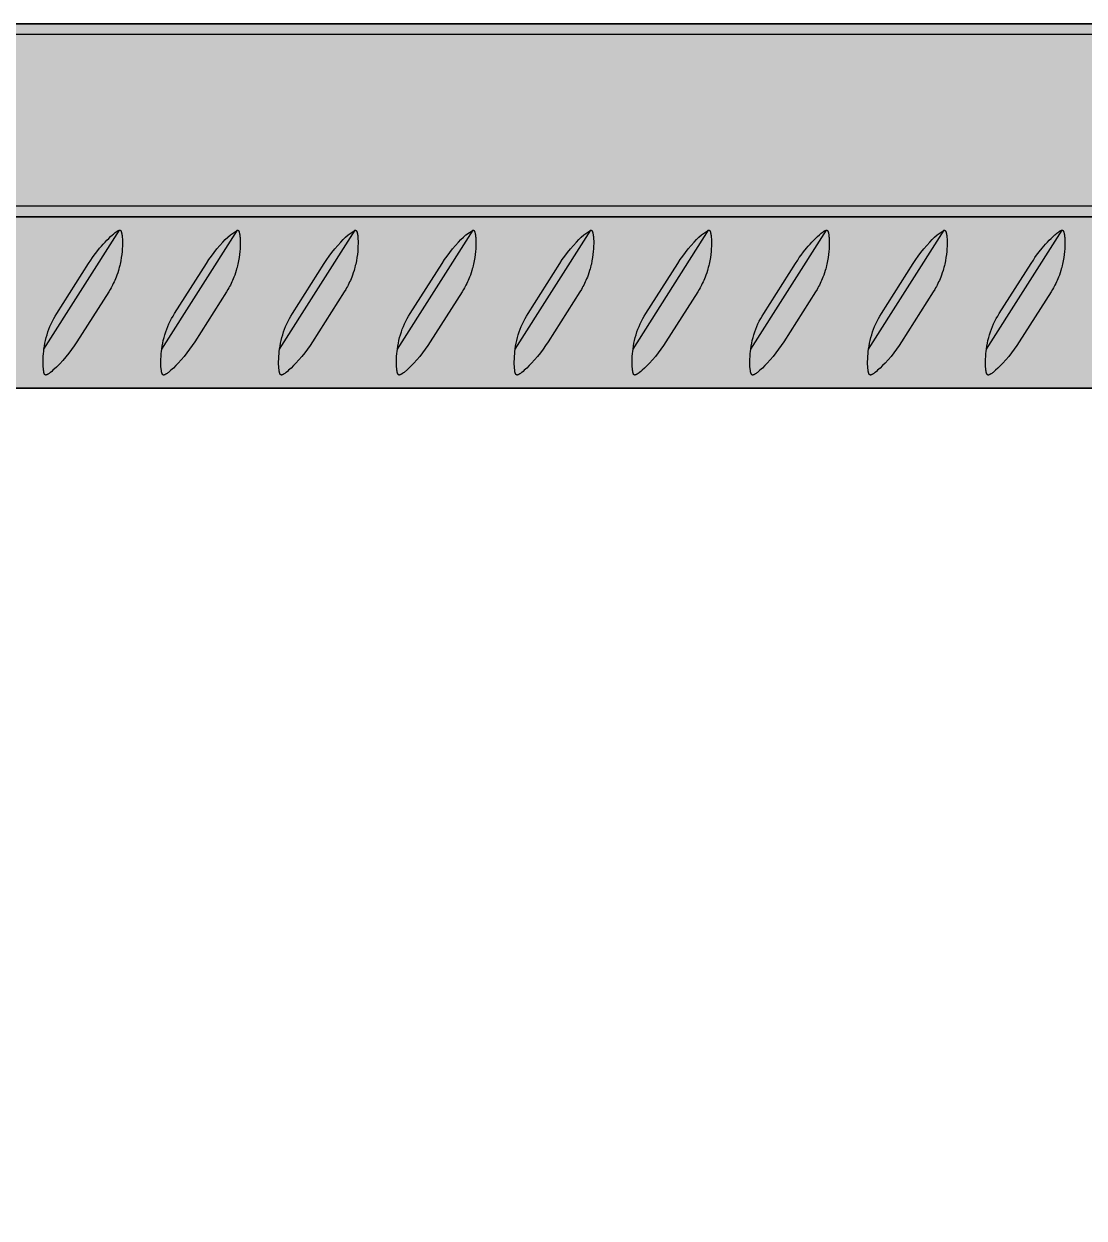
# Model space of a CAD drawing. Header units: millimetres. Extents: x -8 to 1608, y -703 to 404.
# Drawn here: x 1289.2 to 1388.2, y 292.5 to 404 of the extents above; entities that cross this region are included whole.
import ezdxf

# ---------------------------------------------------------------- set-up
doc = ezdxf.new("R2010")
doc.units = ezdxf.units.MM
doc.layers.add('Blocks', color=7, linetype='Continuous')
doc.layers.add('Blocks$Fill', color=7, linetype='Continuous', true_color=0xffffff)
doc.layers.add('Blocks$Inner', color=7, linetype='Continuous', lineweight=25, true_color=0x007f00)
doc.layers.add('Blocks$Outline', color=7, linetype='Continuous', lineweight=35, true_color=0xff3f3f)

# ---------------------------------------------------------------- blocks, each defined once
blk = doc.blocks.new('Rebar Coffee Table Side')
at = {"layer": 'Blocks$Fill'}
h = blk.add_hatch(color=256, dxfattribs=at)
h.paths.add_polyline_path([(94.85, 185.25), (95.1, 184.98), (108.8, 184.98), (550.85, 184.98), (550.85, 4), (550.85, 1.93), (550.85, 1.86), (550.86, 1.8), (550.87, 1.73), (550.88, 1.66), (550.89, 1.59), (550.91, 1.53), (550.92, 1.46), (550.94, 1.39), (550.97, 1.33), (550.99, 1.27), (551.02, 1.2), (551.04, 1.14), (551.07, 1.08), (551.11, 1.02), (551.14, 0.96), (551.18, 0.9), (551.22, 0.85), (551.26, 0.79), (551.3, 0.74), (551.34, 0.69), (551.39, 0.63), (551.44, 0.59), (551.49, 0.54), (551.54, 0.49), (551.59, 0.45), (551.64, 0.41), (551.7, 0.37), (551.75, 0.33), (551.81, 0.29), (551.87, 0.26), (551.93, 0.22), (551.99, 0.19), (552.05, 0.17), (552.12, 0.14), (552.18, 0.12), (552.25, 0.09), (552.31, 0.07), (552.38, 0.06), (552.44, 0.04), (552.51, 0.03), (552.58, 0.02), (552.65, 0.01), (552.71, 0), (552.78, 0), (552.85, 0), (564.92, 0), (564.99, 0), (565.05, 0.01), (565.12, 0.02), (565.19, 0.03), (565.26, 0.04), (565.32, 0.06), (565.39, 0.07), (565.46, 0.09), (565.52, 0.12), (565.58, 0.14), (565.65, 0.17), (565.71, 0.19), (565.77, 0.22), (565.83, 0.26), (565.89, 0.29), (565.95, 0.33), (566, 0.37), (566.06, 0.41), (566.11, 0.45), (566.16, 0.49), (566.22, 0.54), (566.26, 0.59), (566.31, 0.63), (566.36, 0.69), (566.4, 0.74), (566.44, 0.79), (566.48, 0.85), (566.52, 0.9), (566.56, 0.96), (566.59, 1.02), (566.63, 1.08), (566.66, 1.14), (566.68, 1.2), (566.71, 1.27), (566.73, 1.33), (566.76, 1.39), (566.78, 1.46), (566.79, 1.53), (566.81, 1.59), (566.82, 1.66), (566.83, 1.73), (566.84, 1.8), (566.85, 1.86), (566.85, 1.93), (566.85, 2), (566.85, 397), (559.35, 397), (550.85, 397), (550.85, 385.98), (429.14, 385.98), (428.89, 386), (546.85, 386), (547.85, 387), (547.85, 403), (546.85, 404), (98.85, 404), (97.85, 403), (97.85, 387), (98.85, 386), (216.81, 386), (216.57, 385.98), (95.1, 385.98), (94.85, 385.72), (94.85, 397), (91.78, 397), (87.79, 397), (86.36, 397), (78.85, 397), (78.85, 3), (78.85, 1.93), (78.85, 1.86), (78.86, 1.8), (78.87, 1.73), (78.88, 1.66), (78.89, 1.59), (78.91, 1.53), (78.92, 1.46), (78.94, 1.39), (78.97, 1.33), (78.99, 1.27), (79.02, 1.2), (79.04, 1.14), (79.07, 1.08), (79.11, 1.02), (79.14, 0.96), (79.18, 0.9), (79.22, 0.85), (79.26, 0.79), (79.3, 0.74), (79.34, 0.69), (79.39, 0.63), (79.44, 0.59), (79.49, 0.54), (79.54, 0.49), (79.59, 0.45), (79.64, 0.41), (79.7, 0.37), (79.75, 0.33), (79.81, 0.29), (79.87, 0.26), (79.93, 0.22), (79.99, 0.19), (80.05, 0.17), (80.12, 0.14), (80.18, 0.12), (80.25, 0.09), (80.31, 0.07), (80.38, 0.06), (80.44, 0.04), (80.51, 0.03), (80.58, 0.02), (80.65, 0.01), (80.71, 0), (80.78, 0), (80.85, 0), (92.92, 0), (92.99, 0), (93.05, 0.01), (93.12, 0.02), (93.19, 0.03), (93.26, 0.04), (93.32, 0.06), (93.39, 0.07), (93.46, 0.09), (93.52, 0.12), (93.58, 0.14), (93.65, 0.17), (93.71, 0.19), (93.77, 0.22), (93.83, 0.26), (93.89, 0.29), (93.95, 0.33), (94, 0.37), (94.06, 0.41), (94.11, 0.45), (94.16, 0.49), (94.22, 0.54), (94.26, 0.59), (94.31, 0.63), (94.36, 0.69), (94.4, 0.74), (94.44, 0.79), (94.48, 0.85), (94.52, 0.9), (94.56, 0.96), (94.59, 1.02), (94.63, 1.08), (94.66, 1.14), (94.68, 1.2), (94.71, 1.27), (94.73, 1.33), (94.76, 1.39), (94.78, 1.46), (94.79, 1.53), (94.81, 1.59), (94.82, 1.66), (94.83, 1.73), (94.84, 1.8), (94.85, 1.86), (94.85, 1.93), (94.85, 2)], flags=0)
h.paths.add_polyline_path([(322.15, 200.98), (95.1, 200.98), (94.85, 200.72), (94.85, 370.25), (95.1, 369.98), (108.8, 369.98), (550.85, 369.98), (550.85, 200.98), (404.73, 200.98), (323.64, 200.98)], flags=0)
at = {"layer": 'Blocks$Inner'}
blk.add_lwpolyline([(97.85, 403), (98.85, 404), (546.85, 404), (547.85, 403)], close=True, dxfattribs=at)
for points in [[(547.85, 403), (547.85, 387), (546.85, 386), (98.85, 386), (427.89, 386), (98.85, 386), (97.85, 387), (547.85, 387)], [(559.35, 397), (557.91, 397), (553.92, 397), (550.85, 397), (550.85, 385.98), (404.73, 385.98), (338.73, 385.98), (272.73, 385.98)], [(328.63, 373.65), (328.67, 373.92), (328.72, 374.19), (328.77, 374.45), (328.84, 374.72), (328.92, 374.98), (329, 375.24), (329.09, 375.5), (329.19, 375.75), (329.3, 376.01), (329.42, 376.25), (329.55, 376.49), (329.68, 376.73), (329.83, 376.97), (332.8, 381.64), (333.01, 381.95), (333.16, 382.18), (333.32, 382.41), (333.55, 382.71), (333.82, 383.05), (333.99, 383.25), (334.16, 383.44), (334.34, 383.63), (334.5, 383.81), (334.67, 383.98), (334.85, 384.14), (335.03, 384.31), (335.11, 384.38), (335.2, 384.45), (335.29, 384.52), (335.38, 384.59), (335.43, 384.62), (335.45, 384.64), (335.48, 384.65), (335.5, 384.67), (335.52, 384.68), (335.54, 384.69), (335.56, 384.7), (335.58, 384.71), (335.59, 384.71), (335.6, 384.72), (335.61, 384.72), (335.62, 384.72), (335.63, 384.73), (335.63, 384.73), (335.64, 384.73), (335.65, 384.73), (335.66, 384.73), (335.66, 384.74), (335.67, 384.74), (335.67, 384.74), (335.68, 384.74), (335.68, 384.74), (335.69, 384.74), (335.69, 384.74), (335.69, 384.74), (335.7, 384.74), (335.7, 384.74), (335.7, 384.74), (335.71, 384.74), (335.71, 384.74), (335.72, 384.74), (335.72, 384.74), (335.72, 384.74), (335.73, 384.74), (335.73, 384.74), (335.73, 384.73), (335.74, 384.73), (335.74, 384.73), (335.75, 384.73), (335.75, 384.73), (335.75, 384.73), (335.75, 384.73), (335.76, 384.73), (335.76, 384.72), (335.76, 384.72), (335.77, 384.72), (335.77, 384.72), (335.77, 384.72), (335.77, 384.71), (335.78, 384.71), (335.78, 384.71), (335.78, 384.71), (335.79, 384.7), (335.79, 384.7), (335.79, 384.7), (335.79, 384.69), (335.8, 384.69), (335.8, 384.69), (335.8, 384.68), (335.81, 384.68), (335.81, 384.68), (335.81, 384.67), (335.81, 384.67), (335.82, 384.66), (335.82, 384.66), (335.82, 384.66), (335.83, 384.65), (335.83, 384.64), (335.84, 384.63), (335.84, 384.62), (335.84, 384.61), (335.85, 384.59), (335.85, 384.58), (335.86, 384.57), (335.87, 384.54), (335.87, 384.52), (335.88, 384.47), (335.89, 384.43), (335.9, 384.38), (335.91, 384.34), (335.92, 384.24), (335.93, 384.15), (335.94, 384.05), (335.95, 383.94), (335.96, 383.72), (335.96, 383.5), (335.95, 383.26), (335.94, 383.01), (335.92, 382.74), (335.89, 382.46), (335.85, 382.18), (335.8, 381.88), (335.74, 381.58), (335.7, 381.43), (335.66, 381.27), (335.62, 381.12), (335.58, 380.97), (335.51, 380.75), (335.44, 380.54), (335.37, 380.35), (335.3, 380.2), (335.24, 380.05), (335.17, 379.91), (335.1, 379.76), (335.03, 379.62), (334.96, 379.48), (334.89, 379.35), (334.81, 379.21), (334.67, 378.99), (331.7, 374.32), (331.46, 373.96), (331.21, 373.6), (330.95, 373.25), (330.68, 372.91), (330.39, 372.58), (330.1, 372.26), (329.79, 371.95), (329.47, 371.66), (329.36, 371.56), (329.25, 371.47), (329.19, 371.42), (329.12, 371.37), (329.06, 371.33), (329.04, 371.32), (329.01, 371.3), (328.99, 371.29), (328.96, 371.27), (328.94, 371.26), (328.93, 371.26), (328.92, 371.25), (328.91, 371.25), (328.9, 371.24), (328.89, 371.24), (328.88, 371.24), (328.87, 371.23), (328.86, 371.23), (328.85, 371.23), (328.85, 371.23), (328.84, 371.23), (328.83, 371.22), (328.83, 371.22), (328.82, 371.22), (328.82, 371.22), (328.82, 371.22), (328.81, 371.22), (328.81, 371.22), (328.8, 371.22), (328.8, 371.22), (328.8, 371.22), (328.79, 371.22), (328.79, 371.22), (328.79, 371.22), (328.78, 371.22), (328.78, 371.22), (328.77, 371.22), (328.77, 371.22), (328.77, 371.23), (328.77, 371.23), (328.76, 371.23), (328.76, 371.23), (328.76, 371.23), (328.75, 371.23), (328.75, 371.23), (328.75, 371.23), (328.74, 371.23), (328.74, 371.24), (328.74, 371.24), (328.74, 371.24), (328.73, 371.24), (328.73, 371.24), (328.73, 371.25), (328.72, 371.25), (328.72, 371.25), (328.72, 371.25), (328.72, 371.26), (328.71, 371.26), (328.71, 371.26), (328.71, 371.26), (328.7, 371.27), (328.7, 371.27), (328.7, 371.27), (328.7, 371.27), (328.7, 371.28), (328.69, 371.28), (328.69, 371.29), (328.69, 371.29), (328.68, 371.3), (328.68, 371.3), (328.68, 371.31), (328.67, 371.32), (328.67, 371.32), (328.66, 371.33), (328.66, 371.34), (328.66, 371.35), (328.65, 371.36), (328.65, 371.37), (328.64, 371.39), (328.64, 371.4), (328.63, 371.42), (328.63, 371.45), (328.62, 371.47), (328.61, 371.5), (328.6, 371.58), (328.59, 371.66), (328.58, 371.73), (328.57, 371.81), (328.55, 372.02), (328.54, 372.24), (328.54, 372.47), (328.55, 372.7), (328.56, 372.96), (328.58, 373.22), (328.6, 373.43), (328.63, 373.65), (335.69, 384.74)], [(339.63, 373.65), (339.67, 373.92), (339.72, 374.19), (339.77, 374.45), (339.84, 374.72), (339.92, 374.98), (340, 375.24), (340.09, 375.5), (340.19, 375.75), (340.3, 376.01), (340.42, 376.25), (340.55, 376.49), (340.68, 376.73), (340.83, 376.97), (343.8, 381.64), (344.03, 381.99), (344.27, 382.33), (344.52, 382.67), (344.78, 383), (345.06, 383.32), (345.34, 383.63), (345.56, 383.86), (345.79, 384.09), (346.03, 384.31), (346.69, 384.74), (346.7, 384.74), (346.7, 384.74), (346.7, 384.74), (346.71, 384.74), (346.71, 384.74), (346.72, 384.74), (346.72, 384.74), (346.72, 384.74), (346.73, 384.74), (346.73, 384.74), (346.73, 384.73), (346.74, 384.73), (346.74, 384.73), (346.75, 384.73), (346.75, 384.73), (346.75, 384.73), (346.75, 384.73), (346.76, 384.73), (346.76, 384.72), (346.76, 384.72), (346.77, 384.72), (346.77, 384.72), (346.77, 384.72), (346.77, 384.71), (346.78, 384.71), (346.78, 384.71), (346.78, 384.71), (346.79, 384.7), (346.79, 384.7), (346.79, 384.7), (346.79, 384.69), (346.8, 384.69), (346.8, 384.69), (346.8, 384.68), (346.81, 384.68), (346.81, 384.68), (346.81, 384.67), (346.81, 384.67), (346.82, 384.66), (346.82, 384.66), (346.82, 384.66), (346.83, 384.65), (346.83, 384.64), (346.84, 384.63), (346.84, 384.62), (346.84, 384.61), (346.85, 384.59), (346.85, 384.58), (346.86, 384.57), (346.87, 384.54), (346.87, 384.52), (346.88, 384.47), (346.89, 384.43), (346.9, 384.38), (346.91, 384.34), (346.92, 384.24), (346.93, 384.15), (346.94, 384.05), (346.95, 383.94), (346.96, 383.72), (346.96, 383.5), (346.95, 383.26), (346.94, 383.01), (346.92, 382.74), (346.89, 382.46), (346.85, 382.18), (346.8, 381.88), (346.74, 381.58), (346.7, 381.43), (346.66, 381.27), (346.62, 381.12), (346.58, 380.97), (346.51, 380.75), (346.44, 380.54), (346.37, 380.35), (346.3, 380.2), (346.24, 380.05), (346.17, 379.91), (346.1, 379.76), (346.03, 379.62), (345.96, 379.48), (345.89, 379.35), (345.81, 379.21), (345.67, 378.99), (342.7, 374.32), (342.47, 373.97), (342.23, 373.63), (341.98, 373.29), (341.72, 372.96), (341.44, 372.64), (341.16, 372.33), (340.94, 372.1), (340.71, 371.87), (340.47, 371.66), (340.36, 371.56), (340.25, 371.47), (340.19, 371.42), (340.12, 371.37), (340.06, 371.33), (340.04, 371.32), (340.01, 371.3), (339.99, 371.29), (339.96, 371.27), (339.94, 371.26), (339.93, 371.26), (339.92, 371.25), (339.91, 371.25), (339.9, 371.24), (339.89, 371.24), (339.88, 371.24), (339.87, 371.23), (339.86, 371.23), (339.85, 371.23), (339.85, 371.23), (339.84, 371.23), (339.83, 371.22), (339.83, 371.22), (339.82, 371.22), (339.82, 371.22), (339.82, 371.22), (339.81, 371.22), (339.81, 371.22), (339.8, 371.22), (339.8, 371.22), (339.8, 371.22), (339.79, 371.22), (339.79, 371.22), (339.79, 371.22), (339.78, 371.22), (339.78, 371.22), (339.77, 371.22), (339.77, 371.22), (339.77, 371.23), (339.77, 371.23), (339.76, 371.23), (339.76, 371.23), (339.76, 371.23), (339.75, 371.23), (339.75, 371.23), (339.75, 371.23), (339.74, 371.23), (339.74, 371.24), (339.74, 371.24), (339.74, 371.24), (339.73, 371.24), (339.73, 371.24), (339.73, 371.25), (339.72, 371.25), (339.72, 371.25), (339.72, 371.25), (339.72, 371.26), (339.71, 371.26), (339.71, 371.26), (339.71, 371.26), (339.7, 371.27), (339.7, 371.27), (339.7, 371.27), (339.7, 371.27), (339.7, 371.28), (339.69, 371.28), (339.69, 371.29), (339.69, 371.29), (339.68, 371.3), (339.68, 371.3), (339.68, 371.31), (339.67, 371.32), (339.67, 371.32), (339.66, 371.33), (339.66, 371.34), (339.66, 371.35), (339.65, 371.36), (339.65, 371.37), (339.64, 371.39), (339.64, 371.4), (339.63, 371.42), (339.63, 371.45), (339.62, 371.47), (339.61, 371.5), (339.6, 371.58), (339.59, 371.66), (339.58, 371.73), (339.57, 371.81), (339.55, 372.02), (339.54, 372.24), (339.54, 372.47), (339.55, 372.7), (339.56, 372.96), (339.58, 373.22), (339.6, 373.43), (339.63, 373.65), (346.69, 384.74)], [(350.63, 373.65), (350.67, 373.92), (350.72, 374.19), (350.77, 374.45), (350.84, 374.72), (350.92, 374.98), (351, 375.24), (351.09, 375.5), (351.19, 375.75), (351.3, 376.01), (351.42, 376.25), (351.55, 376.49), (351.68, 376.73), (351.83, 376.97), (354.8, 381.64), (355.03, 381.99), (355.27, 382.33), (355.52, 382.67), (355.78, 383), (356.06, 383.32), (356.34, 383.63), (356.56, 383.86), (356.79, 384.09), (357.03, 384.31), (357.69, 384.74), (357.7, 384.74), (357.7, 384.74), (357.7, 384.74), (357.71, 384.74), (357.71, 384.74), (357.72, 384.74), (357.72, 384.74), (357.72, 384.74), (357.73, 384.74), (357.73, 384.74), (357.73, 384.73), (357.74, 384.73), (357.74, 384.73), (357.75, 384.73), (357.75, 384.73), (357.75, 384.73), (357.75, 384.73), (357.76, 384.73), (357.76, 384.72), (357.76, 384.72), (357.77, 384.72), (357.77, 384.72), (357.77, 384.72), (357.77, 384.71), (357.78, 384.71), (357.78, 384.71), (357.78, 384.71), (357.79, 384.7), (357.79, 384.7), (357.79, 384.7), (357.79, 384.69), (357.8, 384.69), (357.8, 384.69), (357.8, 384.68), (357.81, 384.68), (357.81, 384.68), (357.81, 384.67), (357.81, 384.67), (357.82, 384.66), (357.82, 384.66), (357.82, 384.66), (357.83, 384.65), (357.83, 384.64), (357.84, 384.63), (357.84, 384.62), (357.84, 384.61), (357.85, 384.59), (357.85, 384.58), (357.86, 384.57), (357.87, 384.54), (357.87, 384.52), (357.88, 384.47), (357.89, 384.43), (357.9, 384.38), (357.91, 384.34), (357.92, 384.24), (357.93, 384.15), (357.94, 384.05), (357.95, 383.94), (357.96, 383.72), (357.96, 383.5), (357.95, 383.26), (357.94, 383.01), (357.92, 382.74), (357.89, 382.46), (357.85, 382.18), (357.8, 381.88), (357.74, 381.58), (357.7, 381.43), (357.66, 381.27), (357.62, 381.12), (357.58, 380.97), (357.51, 380.75), (357.44, 380.54), (357.37, 380.35), (357.3, 380.2), (357.24, 380.05), (357.17, 379.91), (357.1, 379.76), (357.03, 379.62), (356.96, 379.48), (356.89, 379.35), (356.81, 379.21), (356.67, 378.99), (353.7, 374.32), (353.47, 373.97), (353.23, 373.63), (352.98, 373.29), (352.72, 372.96), (352.44, 372.64), (352.16, 372.33), (351.94, 372.1), (351.71, 371.87), (351.47, 371.66), (351.36, 371.56), (351.25, 371.47), (351.19, 371.42), (351.12, 371.37), (351.06, 371.33), (351.04, 371.32), (351.01, 371.3), (350.99, 371.29), (350.96, 371.27), (350.94, 371.26), (350.93, 371.26), (350.92, 371.25), (350.91, 371.25), (350.9, 371.24), (350.89, 371.24), (350.88, 371.24), (350.87, 371.23), (350.86, 371.23), (350.85, 371.23), (350.85, 371.23), (350.84, 371.23), (350.83, 371.22), (350.83, 371.22), (350.82, 371.22), (350.82, 371.22), (350.82, 371.22), (350.81, 371.22), (350.81, 371.22), (350.8, 371.22), (350.8, 371.22), (350.8, 371.22), (350.79, 371.22), (350.79, 371.22), (350.79, 371.22), (350.78, 371.22), (350.78, 371.22), (350.77, 371.22), (350.77, 371.22), (350.77, 371.23), (350.77, 371.23), (350.76, 371.23), (350.76, 371.23), (350.76, 371.23), (350.75, 371.23), (350.75, 371.23), (350.75, 371.23), (350.74, 371.23), (350.74, 371.24), (350.74, 371.24), (350.74, 371.24), (350.73, 371.24), (350.73, 371.24), (350.73, 371.25), (350.72, 371.25), (350.72, 371.25), (350.72, 371.25), (350.72, 371.26), (350.71, 371.26), (350.71, 371.26), (350.71, 371.26), (350.7, 371.27), (350.7, 371.27), (350.7, 371.27), (350.7, 371.27), (350.7, 371.28), (350.69, 371.28), (350.69, 371.29), (350.69, 371.29), (350.68, 371.3), (350.68, 371.3), (350.68, 371.31), (350.67, 371.32), (350.67, 371.32), (350.66, 371.33), (350.66, 371.34), (350.66, 371.35), (350.65, 371.36), (350.65, 371.37), (350.64, 371.39), (350.64, 371.4), (350.63, 371.42), (350.63, 371.45), (350.62, 371.47), (350.61, 371.5), (350.6, 371.58), (350.59, 371.66), (350.58, 371.73), (350.57, 371.81), (350.55, 372.02), (350.54, 372.24), (350.54, 372.47), (350.55, 372.7), (350.56, 372.96), (350.58, 373.22), (350.6, 373.43), (350.63, 373.65), (357.69, 384.74)], [(361.63, 373.65), (361.67, 373.92), (361.72, 374.19), (361.77, 374.45), (361.84, 374.72), (361.92, 374.98), (362, 375.24), (362.09, 375.5), (362.19, 375.75), (362.3, 376.01), (362.42, 376.25), (362.55, 376.49), (362.68, 376.73), (362.83, 376.97), (365.8, 381.64), (366.03, 381.99), (366.27, 382.33), (366.52, 382.67), (366.78, 383), (367.06, 383.32), (367.34, 383.63), (367.56, 383.86), (367.79, 384.09), (368.03, 384.31), (368.69, 384.74), (368.7, 384.74), (368.7, 384.74), (368.7, 384.74), (368.71, 384.74), (368.71, 384.74), (368.72, 384.74), (368.72, 384.74), (368.72, 384.74), (368.73, 384.74), (368.73, 384.74), (368.73, 384.73), (368.74, 384.73), (368.74, 384.73), (368.75, 384.73), (368.75, 384.73), (368.75, 384.73), (368.75, 384.73), (368.76, 384.73), (368.76, 384.72), (368.76, 384.72), (368.77, 384.72), (368.77, 384.72), (368.77, 384.72), (368.77, 384.71), (368.78, 384.71), (368.78, 384.71), (368.78, 384.71), (368.79, 384.7), (368.79, 384.7), (368.79, 384.7), (368.79, 384.69), (368.8, 384.69), (368.8, 384.69), (368.8, 384.68), (368.81, 384.68), (368.81, 384.68), (368.81, 384.67), (368.81, 384.67), (368.82, 384.66), (368.82, 384.66), (368.82, 384.66), (368.83, 384.65), (368.83, 384.64), (368.84, 384.63), (368.84, 384.62), (368.84, 384.61), (368.85, 384.59), (368.85, 384.58), (368.86, 384.57), (368.87, 384.54), (368.87, 384.52), (368.88, 384.47), (368.89, 384.43), (368.9, 384.38), (368.91, 384.34), (368.92, 384.24), (368.93, 384.15), (368.94, 384.05), (368.95, 383.94), (368.96, 383.72), (368.96, 383.5), (368.95, 383.26), (368.94, 383.01), (368.92, 382.74), (368.89, 382.46), (368.85, 382.18), (368.8, 381.88), (368.74, 381.58), (368.7, 381.43), (368.66, 381.27), (368.62, 381.12), (368.58, 380.97), (368.51, 380.75), (368.44, 380.54), (368.37, 380.35), (368.3, 380.2), (368.24, 380.05), (368.17, 379.91), (368.1, 379.76), (368.03, 379.62), (367.96, 379.48), (367.89, 379.35), (367.81, 379.21), (367.67, 378.99), (364.7, 374.32), (364.47, 373.97), (364.23, 373.63), (363.98, 373.29), (363.72, 372.96), (363.45, 372.65), (363.16, 372.34), (362.87, 372.04), (362.57, 371.75), (362.25, 371.47), (362.19, 371.42), (362.12, 371.37), (362.06, 371.33), (362.04, 371.32), (362.01, 371.3), (361.99, 371.29), (361.96, 371.27), (361.94, 371.26), (361.93, 371.26), (361.92, 371.25), (361.91, 371.25), (361.9, 371.24), (361.89, 371.24), (361.88, 371.24), (361.87, 371.23), (361.86, 371.23), (361.85, 371.23), (361.85, 371.23), (361.84, 371.23), (361.83, 371.22), (361.83, 371.22), (361.82, 371.22), (361.82, 371.22), (361.82, 371.22), (361.81, 371.22), (361.81, 371.22), (361.8, 371.22), (361.8, 371.22), (361.8, 371.22), (361.79, 371.22), (361.79, 371.22), (361.79, 371.22), (361.78, 371.22), (361.78, 371.22), (361.77, 371.22), (361.77, 371.22), (361.77, 371.23), (361.77, 371.23), (361.76, 371.23), (361.76, 371.23), (361.76, 371.23), (361.75, 371.23), (361.75, 371.23), (361.75, 371.23), (361.74, 371.23), (361.74, 371.24), (361.74, 371.24), (361.74, 371.24), (361.73, 371.24), (361.73, 371.24), (361.73, 371.25), (361.72, 371.25), (361.72, 371.25), (361.72, 371.25), (361.72, 371.26), (361.71, 371.26), (361.71, 371.26), (361.71, 371.26), (361.7, 371.27), (361.7, 371.27), (361.7, 371.27), (361.7, 371.27), (361.7, 371.28), (361.69, 371.28), (361.69, 371.29), (361.69, 371.29), (361.68, 371.3), (361.68, 371.3), (361.68, 371.31), (361.67, 371.32), (361.67, 371.32), (361.66, 371.33), (361.66, 371.34), (361.66, 371.35), (361.65, 371.36), (361.65, 371.37), (361.64, 371.39), (361.64, 371.4), (361.63, 371.42), (361.63, 371.45), (361.62, 371.47), (361.61, 371.5), (361.6, 371.58), (361.59, 371.66), (361.58, 371.73), (361.57, 371.81), (361.55, 372.02), (361.54, 372.24), (361.54, 372.47), (361.55, 372.7), (361.56, 372.96), (361.58, 373.22), (361.6, 373.43), (361.63, 373.65), (368.69, 384.74)], [(372.63, 373.65), (372.67, 373.92), (372.72, 374.19), (372.77, 374.45), (372.84, 374.72), (372.92, 374.98), (373, 375.24), (373.09, 375.5), (373.19, 375.75), (373.3, 376.01), (373.42, 376.25), (373.55, 376.49), (373.68, 376.73), (373.83, 376.97), (376.8, 381.64), (377.03, 381.99), (377.27, 382.33), (377.52, 382.67), (377.78, 383), (378.06, 383.32), (378.34, 383.63), (378.56, 383.86), (378.79, 384.09), (379.03, 384.31), (379.69, 384.74), (379.7, 384.74), (379.7, 384.74), (379.7, 384.74), (379.71, 384.74), (379.71, 384.74), (379.72, 384.74), (379.72, 384.74), (379.72, 384.74), (379.73, 384.74), (379.73, 384.74), (379.73, 384.73), (379.74, 384.73), (379.74, 384.73), (379.75, 384.73), (379.75, 384.73), (379.75, 384.73), (379.75, 384.73), (379.76, 384.73), (379.76, 384.72), (379.76, 384.72), (379.77, 384.72), (379.77, 384.72), (379.77, 384.72), (379.77, 384.71), (379.78, 384.71), (379.78, 384.71), (379.78, 384.71), (379.79, 384.7), (379.79, 384.7), (379.79, 384.7), (379.79, 384.69), (379.8, 384.69), (379.8, 384.69), (379.8, 384.68), (379.81, 384.68), (379.81, 384.68), (379.81, 384.67), (379.81, 384.67), (379.82, 384.66), (379.82, 384.66), (379.82, 384.66), (379.83, 384.65), (379.83, 384.64), (379.84, 384.63), (379.84, 384.62), (379.84, 384.61), (379.85, 384.59), (379.85, 384.58), (379.86, 384.57), (379.87, 384.54), (379.87, 384.52), (379.88, 384.47), (379.89, 384.43), (379.9, 384.38), (379.91, 384.34), (379.92, 384.24), (379.93, 384.15), (379.94, 384.05), (379.95, 383.94), (379.96, 383.72), (379.96, 383.5), (379.95, 383.26), (379.94, 383.01), (379.92, 382.74), (379.89, 382.46), (379.85, 382.18), (379.8, 381.88), (379.74, 381.58), (379.7, 381.43), (379.66, 381.27), (379.62, 381.12), (379.58, 380.97), (379.51, 380.75), (379.44, 380.54), (379.37, 380.35), (379.3, 380.2), (379.24, 380.05), (379.17, 379.91), (379.1, 379.76), (379.03, 379.62), (378.96, 379.48), (378.89, 379.35), (378.81, 379.21), (378.67, 378.99), (375.7, 374.32), (375.47, 373.97), (375.23, 373.63), (374.98, 373.29), (374.72, 372.96), (374.44, 372.64), (374.16, 372.33), (373.94, 372.1), (373.71, 371.87), (373.47, 371.66), (373.36, 371.56), (373.25, 371.47), (373.19, 371.42), (373.12, 371.37), (373.06, 371.33), (373.04, 371.32), (373.01, 371.3), (372.99, 371.29), (372.96, 371.27), (372.94, 371.26), (372.93, 371.26), (372.92, 371.25), (372.91, 371.25), (372.9, 371.24), (372.89, 371.24), (372.88, 371.24), (372.87, 371.23), (372.86, 371.23), (372.85, 371.23), (372.85, 371.23), (372.84, 371.23), (372.83, 371.22), (372.83, 371.22), (372.82, 371.22), (372.82, 371.22), (372.82, 371.22), (372.81, 371.22), (372.81, 371.22), (372.8, 371.22), (372.8, 371.22), (372.8, 371.22), (372.79, 371.22), (372.79, 371.22), (372.79, 371.22), (372.78, 371.22), (372.78, 371.22), (372.77, 371.22), (372.77, 371.22), (372.77, 371.23), (372.77, 371.23), (372.76, 371.23), (372.76, 371.23), (372.76, 371.23), (372.75, 371.23), (372.75, 371.23), (372.75, 371.23), (372.74, 371.23), (372.74, 371.24), (372.74, 371.24), (372.74, 371.24), (372.73, 371.24), (372.73, 371.24), (372.73, 371.25), (372.72, 371.25), (372.72, 371.25), (372.72, 371.25), (372.72, 371.26), (372.71, 371.26), (372.71, 371.26), (372.71, 371.26), (372.7, 371.27), (372.7, 371.27), (372.7, 371.27), (372.7, 371.27), (372.7, 371.28), (372.69, 371.28), (372.69, 371.29), (372.69, 371.29), (372.68, 371.3), (372.68, 371.3), (372.68, 371.31), (372.67, 371.32), (372.67, 371.32), (372.66, 371.33), (372.66, 371.34), (372.66, 371.35), (372.65, 371.36), (372.65, 371.37), (372.64, 371.39), (372.64, 371.4), (372.63, 371.42), (372.63, 371.45), (372.62, 371.47), (372.61, 371.5), (372.6, 371.58), (372.59, 371.66), (372.58, 371.73), (372.57, 371.81), (372.55, 372.02), (372.54, 372.24), (372.54, 372.47), (372.55, 372.7), (372.56, 372.96), (372.58, 373.22), (372.6, 373.43), (372.63, 373.65), (379.69, 384.74)], [(383.63, 373.65), (383.67, 373.92), (383.72, 374.19), (383.77, 374.45), (383.84, 374.72), (383.92, 374.98), (384, 375.24), (384.09, 375.5), (384.19, 375.75), (384.3, 376.01), (384.42, 376.25), (384.55, 376.49), (384.68, 376.73), (384.83, 376.97), (387.8, 381.64), (388.03, 381.99), (388.27, 382.33), (388.52, 382.67), (388.78, 383), (389.06, 383.32), (389.34, 383.63), (389.56, 383.86), (389.79, 384.09), (390.03, 384.31), (390.69, 384.74), (390.7, 384.74), (390.7, 384.74), (390.7, 384.74), (390.71, 384.74), (390.71, 384.74), (390.72, 384.74), (390.72, 384.74), (390.72, 384.74), (390.73, 384.74), (390.73, 384.74), (390.73, 384.73), (390.74, 384.73), (390.74, 384.73), (390.75, 384.73), (390.75, 384.73), (390.75, 384.73), (390.75, 384.73), (390.76, 384.73), (390.76, 384.72), (390.76, 384.72), (390.77, 384.72), (390.77, 384.72), (390.77, 384.72), (390.77, 384.71), (390.78, 384.71), (390.78, 384.71), (390.78, 384.71), (390.79, 384.7), (390.79, 384.7), (390.79, 384.7), (390.79, 384.69), (390.8, 384.69), (390.8, 384.69), (390.8, 384.68), (390.81, 384.68), (390.81, 384.68), (390.81, 384.67), (390.81, 384.67), (390.82, 384.66), (390.82, 384.66), (390.82, 384.66), (390.83, 384.65), (390.83, 384.64), (390.84, 384.63), (390.84, 384.62), (390.84, 384.61), (390.85, 384.59), (390.85, 384.58), (390.86, 384.57), (390.87, 384.54), (390.87, 384.52), (390.88, 384.47), (390.89, 384.43), (390.9, 384.38), (390.91, 384.34), (390.92, 384.24), (390.93, 384.15), (390.94, 384.05), (390.95, 383.94), (390.96, 383.72), (390.96, 383.5), (390.95, 383.26), (390.94, 383.01), (390.92, 382.74), (390.89, 382.46), (390.85, 382.18), (390.8, 381.88), (390.74, 381.58), (390.7, 381.43), (390.66, 381.27), (390.62, 381.12), (390.58, 380.97), (390.51, 380.75), (390.44, 380.54), (390.37, 380.35), (390.3, 380.2), (390.24, 380.05), (390.17, 379.91), (390.1, 379.76), (390.03, 379.62), (389.96, 379.48), (389.89, 379.35), (389.81, 379.21), (389.67, 378.99), (386.7, 374.32), (386.47, 373.97), (386.23, 373.63), (385.98, 373.29), (385.72, 372.96), (385.44, 372.64), (385.16, 372.33), (384.94, 372.1), (384.71, 371.87), (384.47, 371.66), (384.36, 371.56), (384.25, 371.47), (384.19, 371.42), (384.12, 371.37), (384.06, 371.33), (384.04, 371.32), (384.01, 371.3), (383.99, 371.29), (383.96, 371.27), (383.94, 371.26), (383.93, 371.26), (383.92, 371.25), (383.91, 371.25), (383.9, 371.24), (383.89, 371.24), (383.88, 371.24), (383.87, 371.23), (383.86, 371.23), (383.85, 371.23), (383.85, 371.23), (383.84, 371.23), (383.83, 371.22), (383.83, 371.22), (383.82, 371.22), (383.82, 371.22), (383.82, 371.22), (383.81, 371.22), (383.81, 371.22), (383.8, 371.22), (383.8, 371.22), (383.8, 371.22), (383.79, 371.22), (383.79, 371.22), (383.79, 371.22), (383.78, 371.22), (383.78, 371.22), (383.77, 371.22), (383.77, 371.22), (383.77, 371.23), (383.77, 371.23), (383.76, 371.23), (383.76, 371.23), (383.76, 371.23), (383.75, 371.23), (383.75, 371.23), (383.75, 371.23), (383.74, 371.23), (383.74, 371.24), (383.74, 371.24), (383.74, 371.24), (383.73, 371.24), (383.73, 371.24), (383.73, 371.25), (383.72, 371.25), (383.72, 371.25), (383.72, 371.25), (383.72, 371.26), (383.71, 371.26), (383.71, 371.26), (383.71, 371.26), (383.7, 371.27), (383.7, 371.27), (383.7, 371.27), (383.7, 371.27), (383.7, 371.28), (383.69, 371.28), (383.69, 371.29), (383.69, 371.29), (383.68, 371.3), (383.68, 371.3), (383.68, 371.31), (383.67, 371.32), (383.67, 371.32), (383.66, 371.33), (383.66, 371.34), (383.66, 371.35), (383.65, 371.36), (383.65, 371.37), (383.64, 371.39), (383.64, 371.4), (383.63, 371.42), (383.63, 371.45), (383.62, 371.47), (383.61, 371.5), (383.6, 371.58), (383.59, 371.66), (383.58, 371.73), (383.57, 371.81), (383.55, 372.02), (383.54, 372.24), (383.54, 372.47), (383.55, 372.7), (383.56, 372.96), (383.58, 373.22), (383.6, 373.43), (383.63, 373.65), (390.69, 384.74)], [(394.63, 373.65), (394.67, 373.92), (394.72, 374.19), (394.77, 374.45), (394.84, 374.72), (394.92, 374.98), (395, 375.24), (395.09, 375.5), (395.19, 375.75), (395.3, 376.01), (395.42, 376.25), (395.55, 376.49), (395.68, 376.73), (395.83, 376.97), (398.8, 381.64), (399.01, 381.95), (399.16, 382.18), (399.32, 382.41), (399.55, 382.71), (399.82, 383.05), (399.99, 383.25), (400.16, 383.44), (400.34, 383.63), (400.5, 383.81), (400.67, 383.98), (400.85, 384.14), (401.03, 384.31), (401.11, 384.38), (401.2, 384.45), (401.29, 384.52), (401.38, 384.59), (401.43, 384.62), (401.45, 384.64), (401.48, 384.65), (401.5, 384.67), (401.52, 384.68), (401.54, 384.69), (401.56, 384.7), (401.58, 384.71), (401.59, 384.71), (401.6, 384.72), (401.61, 384.72), (401.62, 384.72), (401.63, 384.73), (401.63, 384.73), (401.64, 384.73), (401.65, 384.73), (401.66, 384.73), (401.66, 384.74), (401.67, 384.74), (401.67, 384.74), (401.68, 384.74), (401.68, 384.74), (401.69, 384.74), (401.69, 384.74), (401.69, 384.74), (401.7, 384.74), (401.7, 384.74), (401.7, 384.74), (401.71, 384.74), (401.71, 384.74), (401.72, 384.74), (401.72, 384.74), (401.72, 384.74), (401.73, 384.74), (401.73, 384.74), (401.73, 384.73), (401.74, 384.73), (401.74, 384.73), (401.75, 384.73), (401.75, 384.73), (401.75, 384.73), (401.75, 384.73), (401.76, 384.73), (401.76, 384.72), (401.76, 384.72), (401.77, 384.72), (401.77, 384.72), (401.77, 384.72), (401.77, 384.71), (401.78, 384.71), (401.78, 384.71), (401.78, 384.71), (401.79, 384.7), (401.79, 384.7), (401.79, 384.7), (401.79, 384.69), (401.8, 384.69), (401.8, 384.69), (401.8, 384.68), (401.81, 384.68), (401.81, 384.68), (401.81, 384.67), (401.81, 384.67), (401.82, 384.66), (401.82, 384.66), (401.82, 384.66), (401.83, 384.65), (401.83, 384.64), (401.84, 384.63), (401.84, 384.62), (401.84, 384.61), (401.85, 384.59), (401.85, 384.58), (401.86, 384.57), (401.87, 384.54), (401.87, 384.52), (401.88, 384.47), (401.89, 384.43), (401.9, 384.38), (401.91, 384.34), (401.92, 384.24), (401.93, 384.15), (401.94, 384.05), (401.95, 383.94), (401.96, 383.72), (401.96, 383.5), (401.95, 383.26), (401.94, 383.01), (401.92, 382.74), (401.89, 382.46), (401.85, 382.18), (401.8, 381.88), (401.74, 381.58), (401.7, 381.43), (401.66, 381.27), (401.62, 381.12), (401.58, 380.97), (401.51, 380.75), (401.44, 380.54), (401.37, 380.35), (401.3, 380.2), (401.24, 380.05), (401.17, 379.91), (401.1, 379.76), (401.03, 379.62), (400.96, 379.48), (400.89, 379.35), (400.81, 379.21), (400.67, 378.99), (397.7, 374.32), (397.47, 373.97), (397.23, 373.63), (396.98, 373.29), (396.72, 372.96), (396.44, 372.64), (396.16, 372.33), (395.94, 372.1), (395.71, 371.87), (395.47, 371.66), (395.36, 371.56), (395.25, 371.47), (395.19, 371.42), (395.12, 371.37), (395.06, 371.33), (395.04, 371.32), (395.01, 371.3), (394.99, 371.29), (394.96, 371.27), (394.94, 371.26), (394.93, 371.26), (394.92, 371.25), (394.91, 371.25), (394.9, 371.24), (394.89, 371.24), (394.88, 371.24), (394.87, 371.23), (394.86, 371.23), (394.85, 371.23), (394.85, 371.23), (394.84, 371.23), (394.83, 371.22), (394.83, 371.22), (394.82, 371.22), (394.82, 371.22), (394.82, 371.22), (394.81, 371.22), (394.81, 371.22), (394.8, 371.22), (394.8, 371.22), (394.8, 371.22), (394.79, 371.22), (394.79, 371.22), (394.79, 371.22), (394.78, 371.22), (394.78, 371.22), (394.77, 371.22), (394.77, 371.22), (394.77, 371.23), (394.77, 371.23), (394.76, 371.23), (394.76, 371.23), (394.76, 371.23), (394.75, 371.23), (394.75, 371.23), (394.75, 371.23), (394.74, 371.23), (394.74, 371.24), (394.74, 371.24), (394.74, 371.24), (394.73, 371.24), (394.73, 371.24), (394.73, 371.25), (394.72, 371.25), (394.72, 371.25), (394.72, 371.25), (394.72, 371.26), (394.71, 371.26), (394.71, 371.26), (394.71, 371.26), (394.7, 371.27), (394.7, 371.27), (394.7, 371.27), (394.7, 371.27), (394.7, 371.28), (394.69, 371.28), (394.69, 371.29), (394.69, 371.29), (394.68, 371.3), (394.68, 371.3), (394.68, 371.31), (394.67, 371.32), (394.67, 371.32), (394.66, 371.33), (394.66, 371.34), (394.66, 371.35), (394.65, 371.36), (394.65, 371.37), (394.64, 371.39), (394.64, 371.4), (394.63, 371.42), (394.63, 371.45), (394.62, 371.47), (394.61, 371.5), (394.6, 371.58), (394.59, 371.66), (394.58, 371.73), (394.57, 371.81), (394.55, 372.02), (394.54, 372.24), (394.54, 372.47), (394.55, 372.7), (394.56, 372.96), (394.58, 373.22), (394.6, 373.43), (394.63, 373.65), (401.69, 384.74)], [(405.63, 373.65), (405.67, 373.92), (405.72, 374.19), (405.77, 374.45), (405.84, 374.72), (405.92, 374.98), (406, 375.24), (406.09, 375.5), (406.19, 375.75), (406.3, 376.01), (406.42, 376.25), (406.55, 376.49), (406.68, 376.73), (406.83, 376.97), (409.8, 381.64), (410.03, 381.99), (410.27, 382.33), (410.52, 382.67), (410.78, 383), (411.06, 383.32), (411.34, 383.63), (411.56, 383.86), (411.79, 384.09), (412.03, 384.31), (412.69, 384.74), (412.7, 384.74), (412.7, 384.74), (412.7, 384.74), (412.71, 384.74), (412.71, 384.74), (412.72, 384.74), (412.72, 384.74), (412.72, 384.74), (412.73, 384.74), (412.73, 384.74), (412.73, 384.73), (412.74, 384.73), (412.74, 384.73), (412.75, 384.73), (412.75, 384.73), (412.75, 384.73), (412.75, 384.73), (412.76, 384.73), (412.76, 384.72), (412.76, 384.72), (412.77, 384.72), (412.77, 384.72), (412.77, 384.72), (412.77, 384.71), (412.78, 384.71), (412.78, 384.71), (412.78, 384.71), (412.79, 384.7), (412.79, 384.7), (412.79, 384.7), (412.79, 384.69), (412.8, 384.69), (412.8, 384.69), (412.8, 384.68), (412.81, 384.68), (412.81, 384.68), (412.81, 384.67), (412.81, 384.67), (412.82, 384.66), (412.82, 384.66), (412.82, 384.66), (412.83, 384.65), (412.83, 384.64), (412.84, 384.63), (412.84, 384.62), (412.84, 384.61), (412.85, 384.59), (412.85, 384.58), (412.86, 384.57), (412.87, 384.54), (412.87, 384.52), (412.88, 384.47), (412.89, 384.43), (412.9, 384.38), (412.91, 384.34), (412.92, 384.24), (412.93, 384.15), (412.94, 384.05), (412.95, 383.94), (412.96, 383.72), (412.96, 383.5), (412.95, 383.26), (412.94, 383.01), (412.92, 382.74), (412.89, 382.46), (412.85, 382.18), (412.8, 381.88), (412.74, 381.58), (412.7, 381.43), (412.66, 381.27), (412.62, 381.12), (412.58, 380.97), (412.51, 380.75), (412.44, 380.54), (412.37, 380.35), (412.3, 380.2), (412.24, 380.05), (412.17, 379.91), (412.1, 379.76), (412.03, 379.62), (411.96, 379.48), (411.89, 379.35), (411.81, 379.21), (411.67, 378.99), (408.7, 374.32), (408.47, 373.97), (408.23, 373.63), (407.98, 373.29), (407.72, 372.96), (407.44, 372.64), (407.16, 372.33), (406.94, 372.1), (406.71, 371.87), (406.47, 371.66), (406.36, 371.56), (406.25, 371.47), (406.19, 371.42), (406.12, 371.37), (406.06, 371.33), (406.04, 371.32), (406.01, 371.3), (405.99, 371.29), (405.96, 371.27), (405.94, 371.26), (405.93, 371.26), (405.92, 371.25), (405.91, 371.25), (405.9, 371.24), (405.89, 371.24), (405.88, 371.24), (405.87, 371.23), (405.86, 371.23), (405.85, 371.23), (405.85, 371.23), (405.84, 371.23), (405.83, 371.22), (405.83, 371.22), (405.82, 371.22), (405.82, 371.22), (405.82, 371.22), (405.81, 371.22), (405.81, 371.22), (405.8, 371.22), (405.8, 371.22), (405.8, 371.22), (405.79, 371.22), (405.79, 371.22), (405.79, 371.22), (405.78, 371.22), (405.78, 371.22), (405.77, 371.22), (405.77, 371.22), (405.77, 371.23), (405.77, 371.23), (405.76, 371.23), (405.76, 371.23), (405.76, 371.23), (405.75, 371.23), (405.75, 371.23), (405.75, 371.23), (405.74, 371.23), (405.74, 371.24), (405.74, 371.24), (405.74, 371.24), (405.73, 371.24), (405.73, 371.24), (405.73, 371.25), (405.72, 371.25), (405.72, 371.25), (405.72, 371.25), (405.72, 371.26), (405.71, 371.26), (405.71, 371.26), (405.71, 371.26), (405.7, 371.27), (405.7, 371.27), (405.7, 371.27), (405.7, 371.27), (405.7, 371.28), (405.69, 371.28), (405.69, 371.29), (405.69, 371.29), (405.68, 371.3), (405.68, 371.3), (405.68, 371.31), (405.67, 371.32), (405.67, 371.32), (405.66, 371.33), (405.66, 371.34), (405.66, 371.35), (405.65, 371.36), (405.65, 371.37), (405.64, 371.39), (405.64, 371.4), (405.63, 371.42), (405.63, 371.45), (405.62, 371.47), (405.61, 371.5), (405.6, 371.58), (405.59, 371.66), (405.58, 371.73), (405.57, 371.81), (405.55, 372.02), (405.54, 372.24), (405.54, 372.47), (405.55, 372.7), (405.56, 372.96), (405.58, 373.22), (405.6, 373.43), (405.63, 373.65), (412.69, 384.74)], [(416.63, 373.65), (416.67, 373.92), (416.72, 374.19), (416.77, 374.45), (416.84, 374.72), (416.92, 374.98), (417, 375.24), (417.09, 375.5), (417.19, 375.75), (417.3, 376.01), (417.42, 376.25), (417.55, 376.49), (417.68, 376.73), (417.83, 376.97), (420.8, 381.64), (421.01, 381.95), (421.16, 382.18), (421.32, 382.41), (421.55, 382.71), (421.82, 383.05), (421.99, 383.25), (422.16, 383.44), (422.34, 383.63), (422.5, 383.81), (422.67, 383.98), (422.85, 384.14), (423.03, 384.31), (423.11, 384.38), (423.2, 384.45), (423.29, 384.52), (423.38, 384.59), (423.43, 384.62), (423.45, 384.64), (423.48, 384.65), (423.5, 384.67), (423.52, 384.68), (423.54, 384.69), (423.56, 384.7), (423.58, 384.71), (423.59, 384.71), (423.6, 384.72), (423.61, 384.72), (423.62, 384.72), (423.63, 384.73), (423.63, 384.73), (423.64, 384.73), (423.65, 384.73), (423.66, 384.73), (423.66, 384.74), (423.67, 384.74), (423.67, 384.74), (423.68, 384.74), (423.68, 384.74), (423.69, 384.74), (423.69, 384.74), (423.69, 384.74), (423.7, 384.74), (423.7, 384.74), (423.7, 384.74), (423.71, 384.74), (423.71, 384.74), (423.72, 384.74), (423.72, 384.74), (423.72, 384.74), (423.73, 384.74), (423.73, 384.74), (423.73, 384.73), (423.74, 384.73), (423.74, 384.73), (423.75, 384.73), (423.75, 384.73), (423.75, 384.73), (423.75, 384.73), (423.76, 384.73), (423.76, 384.72), (423.76, 384.72), (423.77, 384.72), (423.77, 384.72), (423.77, 384.72), (423.77, 384.71), (423.78, 384.71), (423.78, 384.71), (423.78, 384.71), (423.79, 384.7), (423.79, 384.7), (423.79, 384.7), (423.79, 384.69), (423.8, 384.69), (423.8, 384.69), (423.8, 384.68), (423.81, 384.68), (423.81, 384.68), (423.81, 384.67), (423.81, 384.67), (423.82, 384.66), (423.82, 384.66), (423.82, 384.66), (423.83, 384.65), (423.83, 384.64), (423.84, 384.63), (423.84, 384.62), (423.84, 384.61), (423.85, 384.59), (423.85, 384.58), (423.86, 384.57), (423.87, 384.54), (423.87, 384.52), (423.88, 384.47), (423.89, 384.43), (423.9, 384.38), (423.91, 384.34), (423.92, 384.24), (423.93, 384.15), (423.94, 384.05), (423.95, 383.94), (423.96, 383.72), (423.96, 383.5), (423.95, 383.26), (423.94, 383.01), (423.92, 382.74), (423.89, 382.46), (423.85, 382.18), (423.8, 381.88), (423.74, 381.58), (423.7, 381.43), (423.66, 381.27), (423.62, 381.12), (423.58, 380.97), (423.51, 380.75), (423.44, 380.54), (423.37, 380.35), (423.3, 380.2), (423.24, 380.05), (423.17, 379.91), (423.1, 379.76), (423.03, 379.62), (422.96, 379.48), (422.89, 379.35), (422.81, 379.21), (422.67, 378.99), (419.7, 374.32), (419.47, 373.97), (419.23, 373.63), (418.98, 373.29), (418.72, 372.96), (418.44, 372.64), (418.16, 372.33), (417.94, 372.1), (417.71, 371.87), (417.47, 371.66), (417.36, 371.56), (417.25, 371.47), (417.19, 371.42), (417.12, 371.37), (417.06, 371.33), (417.04, 371.32), (417.01, 371.3), (416.99, 371.29), (416.96, 371.27), (416.94, 371.26), (416.93, 371.26), (416.92, 371.25), (416.91, 371.25), (416.9, 371.24), (416.89, 371.24), (416.88, 371.24), (416.87, 371.23), (416.86, 371.23), (416.85, 371.23), (416.85, 371.23), (416.84, 371.23), (416.83, 371.22), (416.83, 371.22), (416.82, 371.22), (416.82, 371.22), (416.82, 371.22), (416.81, 371.22), (416.81, 371.22), (416.8, 371.22), (416.8, 371.22), (416.8, 371.22), (416.79, 371.22), (416.79, 371.22), (416.79, 371.22), (416.78, 371.22), (416.78, 371.22), (416.77, 371.22), (416.77, 371.22), (416.77, 371.23), (416.77, 371.23), (416.76, 371.23), (416.76, 371.23), (416.76, 371.23), (416.75, 371.23), (416.75, 371.23), (416.75, 371.23), (416.74, 371.23), (416.74, 371.24), (416.74, 371.24), (416.74, 371.24), (416.73, 371.24), (416.73, 371.24), (416.73, 371.25), (416.72, 371.25), (416.72, 371.25), (416.72, 371.25), (416.72, 371.26), (416.71, 371.26), (416.71, 371.26), (416.71, 371.26), (416.7, 371.27), (416.7, 371.27), (416.7, 371.27), (416.7, 371.27), (416.7, 371.28), (416.69, 371.28), (416.69, 371.29), (416.69, 371.29), (416.68, 371.3), (416.68, 371.3), (416.68, 371.31), (416.67, 371.32), (416.67, 371.32), (416.66, 371.33), (416.66, 371.34), (416.66, 371.35), (416.65, 371.36), (416.65, 371.37), (416.64, 371.39), (416.64, 371.4), (416.63, 371.42), (416.63, 371.45), (416.62, 371.47), (416.61, 371.5), (416.6, 371.58), (416.59, 371.66), (416.58, 371.73), (416.57, 371.81), (416.55, 372.02), (416.54, 372.24), (416.54, 372.47), (416.55, 372.7), (416.56, 372.96), (416.58, 373.22), (416.6, 373.43), (416.63, 373.65), (423.69, 384.74)], [(272.73, 369.98), (338.73, 369.98), (404.73, 369.98), (550.85, 369.98), (550.85, 200.98), (404.73, 200.98), (338.73, 200.98), (272.73, 200.98)]]:
    blk.add_lwpolyline(points, dxfattribs=at)
at = {"layer": 'Blocks$Outline'}
for points in [[(547.85, 403), (546.85, 404), (98.85, 404), (97.85, 403)], [(94.85, 370.25), (95.1, 369.98), (108.8, 369.98), (119.8, 369.98), (130.8, 369.98), (272.73, 369.98), (338.73, 369.98), (404.73, 369.98), (550.85, 369.98), (550.85, 200.98), (404.73, 200.98), (338.73, 200.98), (323.64, 200.98)]]:
    blk.add_lwpolyline(points, dxfattribs=at)

msp = doc.modelspace()

# ---------------------------------------------------------------- block references
at = {"layer": 'Blocks'}
msp.add_blockref('Rebar Coffee Table Side', (962.44, 0), dxfattribs=at)

doc.saveas('drawing.dxf')
